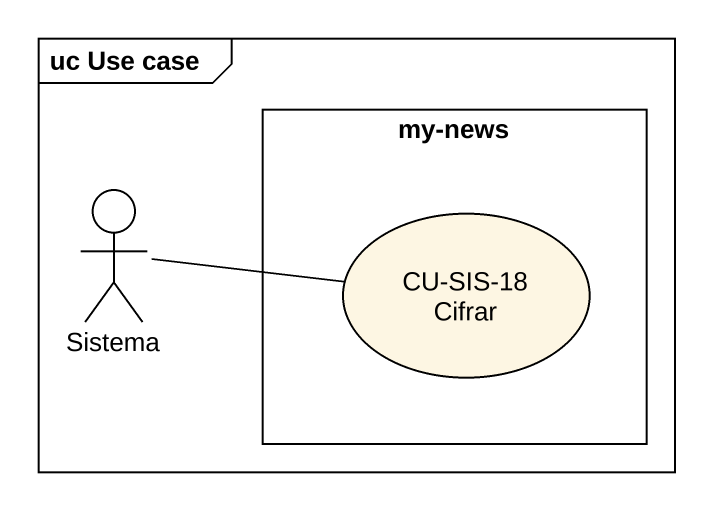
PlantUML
@startuml
mainframe uc Use case
rectangle "my-news" as my_news {
  usecase "CU-SIS-18 Cifrar" as CU_SIS_18_Cifrar
}
actor Sistema
Sistema -right- CU_SIS_18_Cifrar
@enduml
